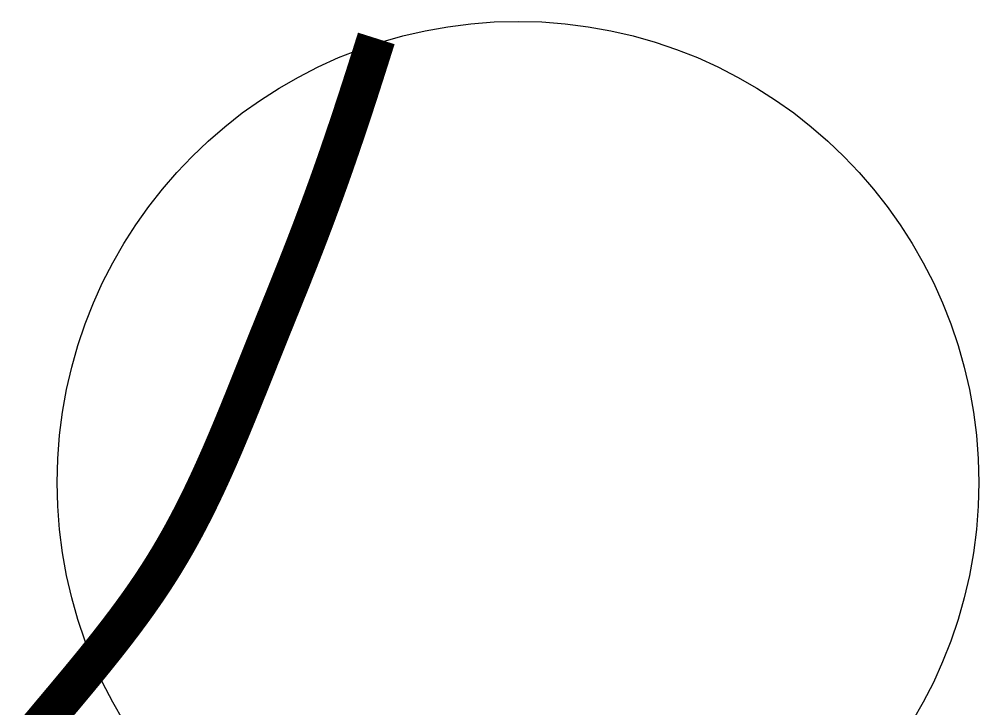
# Model space of a CAD drawing. Header units: inches. Extents: x -1574 to 492, y -294 to 234.
# Drawn here: x -728.7 to -722.46, y -186.37 to -181.89 of the extents above; entities that cross this region are included whole.
import ezdxf

# ---------------------------------------------------------------- set-up
doc = ezdxf.new("R2010")
doc.units = ezdxf.units.IN
doc.header["$MEASUREMENT"] = 0
doc.layers.add('CHAMBER EXTERIOR', color=7, linetype='Continuous')
doc.layers.add('EXTERIOR PLUMB EQUIP', color=250, linetype='Continuous')

msp = doc.modelspace()

# ---------------------------------------------------------------- linework, layer by layer
at = {"layer": 'CHAMBER EXTERIOR'}
msp.add_circle((-725.45758, -184.90018), 3, dxfattribs=at)
at = {"layer": 'EXTERIOR PLUMB EQUIP', "const_width": 0.25}
msp.add_lwpolyline([(-728.57998, -186.49786), (-728.56365, -186.4783), (-728.54726, -186.45869), (-728.5308, -186.43904), (-728.51429, -186.41933), (-728.49772, -186.39959), (-728.48111, -186.37979), (-728.46445, -186.35994), (-728.44776, -186.34005), (-728.43104, -186.32011), (-728.41428, -186.30012), (-728.39751, -186.28008), (-728.38071, -186.26), (-728.36391, -186.23986), (-728.34709, -186.21968), (-728.33027, -186.19944), (-728.31345, -186.17915), (-728.29664, -186.15882), (-728.27984, -186.13843), (-728.26305, -186.118), (-728.24628, -186.09751), (-728.22954, -186.07697), (-728.21283, -186.05638), (-728.19616, -186.03574), (-728.17952, -186.01505), (-728.16293, -185.99431), (-728.14639, -185.97351), (-728.1299, -185.95266), (-728.11347, -185.93176), (-728.09711, -185.91081), (-728.08081, -185.8898), (-728.06459, -185.86874), (-728.04845, -185.84763), (-728.03239, -185.82646), (-728.01642, -185.80524), (-728.00054, -185.78396), (-727.98476, -185.76263), (-727.96908, -185.74125), (-727.95351, -185.71981), (-727.93805, -185.69831), (-727.92271, -185.67676), (-727.90749, -185.65516), (-727.89239, -185.6335), (-727.87743, -185.61178), (-727.8626, -185.59001), (-727.84791, -185.56818), (-727.83336, -185.5463), (-727.81895, -185.52435), (-727.80469, -185.50236), (-727.79058, -185.4803), (-727.77662, -185.45819), (-727.76282, -185.43602), (-727.74917, -185.41379), (-727.73567, -185.39151), (-727.72231, -185.36917), (-727.7091, -185.34678), (-727.69603, -185.32433), (-727.6831, -185.30182), (-727.67031, -185.27925), (-727.65766, -185.25663), (-727.64514, -185.23396), (-727.63275, -185.21123), (-727.62048, -185.18844), (-727.60834, -185.1656), (-727.59631, -185.1427), (-727.5844, -185.11975), (-727.5726, -185.09674), (-727.56091, -185.07368), (-727.54933, -185.05056), (-727.53785, -185.02739), (-727.52647, -185.00416), (-727.51519, -184.98089), (-727.50399, -184.95755), (-727.49289, -184.93417), (-727.48187, -184.91073), (-727.47094, -184.88723), (-727.46008, -184.86369), (-727.4493, -184.84009), (-727.43859, -184.81644), (-727.42796, -184.79273), (-727.41738, -184.76897), (-727.40688, -184.74516), (-727.39643, -184.7213), (-727.38603, -184.69739), (-727.37569, -184.67342), (-727.3654, -184.64941), (-727.35515, -184.62534), (-727.34495, -184.60122), (-727.33479, -184.57705), (-727.32466, -184.55283), (-727.31456, -184.52856), (-727.3045, -184.50423), (-727.29446, -184.47986), (-727.28444, -184.45544), (-727.27445, -184.43096), (-727.26447, -184.40644), (-727.2545, -184.38186), (-727.24454, -184.35724), (-727.23459, -184.33257), (-727.22464, -184.30785), (-727.21469, -184.28308), (-727.20474, -184.25826), (-727.19478, -184.23339), (-727.18481, -184.20847), (-727.17483, -184.18351), (-727.16483, -184.15849), (-727.15481, -184.13343), (-727.14476, -184.10832), (-727.13469, -184.08315), (-727.12459, -184.05793), (-727.11446, -184.03265), (-727.10429, -184.00731), (-727.09408, -183.9819), (-727.08383, -183.95643), (-727.07354, -183.93089), (-727.06319, -183.90526), (-727.0528, -183.87954), (-727.04235, -183.85371), (-727.03185, -183.82776), (-727.02129, -183.80166), (-727.01067, -183.77542), (-726.99999, -183.74901), (-726.98924, -183.72243), (-726.97843, -183.69564), (-726.96754, -183.66865), (-726.95659, -183.64143), (-726.94555, -183.61397), (-726.93445, -183.58624), (-726.92326, -183.55824), (-726.91199, -183.52994), (-726.90064, -183.50134), (-726.8892, -183.47241), (-726.87767, -183.44313), (-726.86606, -183.4135), (-726.85435, -183.38348), (-726.84254, -183.35308), (-726.83064, -183.32227), (-726.81864, -183.29103), (-726.80653, -183.25936), (-726.79433, -183.22722), (-726.78201, -183.19461), (-726.76959, -183.16151), (-726.75705, -183.1279), (-726.7444, -183.09376), (-726.73164, -183.05909), (-726.71876, -183.02386), (-726.70573, -182.988), (-726.69248, -182.95121), (-726.67887, -182.91313), (-726.66479, -182.87342), (-726.65012, -182.83171), (-726.63476, -182.78764), (-726.61858, -182.74087), (-726.60147, -182.69103), (-726.58324, -182.63752), (-726.56342, -182.57873), (-726.54144, -182.5128), (-726.51677, -182.43787), (-726.48886, -182.35208), (-726.45714, -182.25357), (-726.42108, -182.14049), (-726.38013, -182.01096)], dxfattribs=at)

doc.saveas('drawing.dxf')
